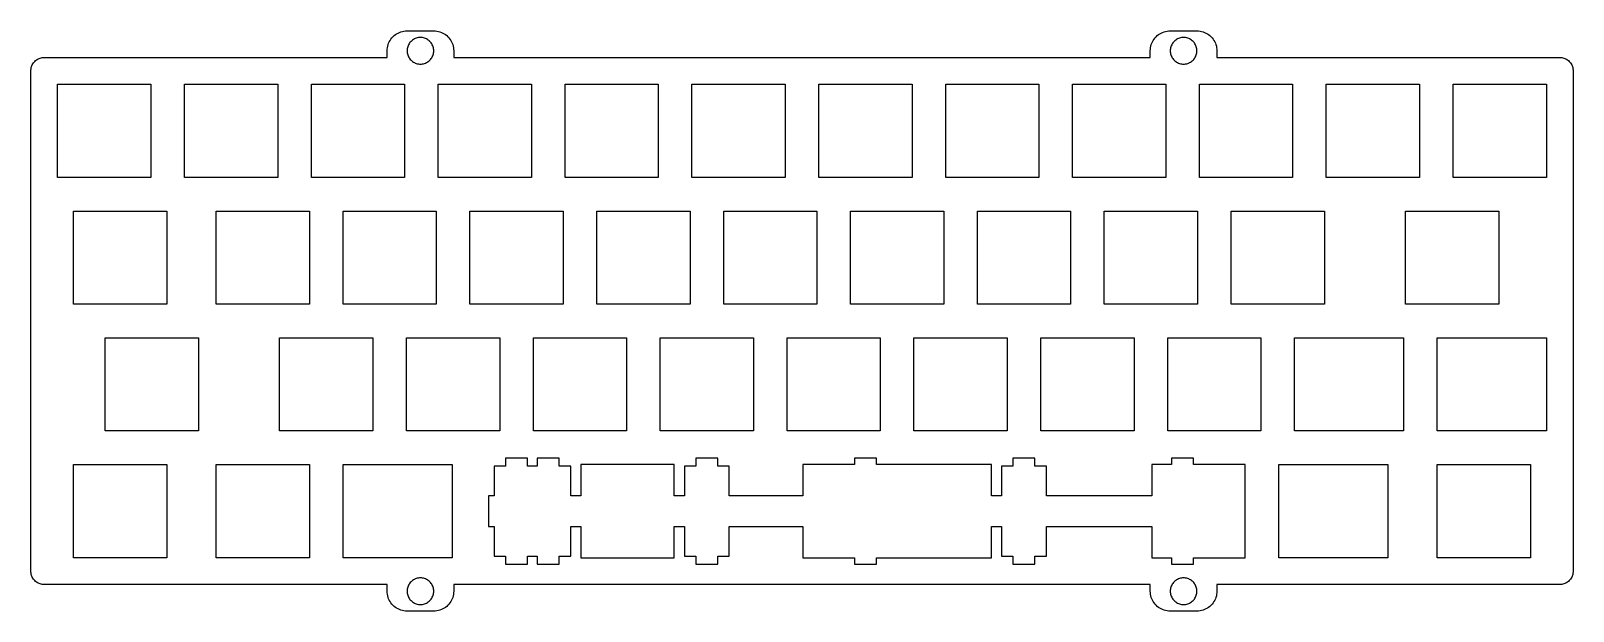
# Model space of a CAD drawing. Extents: x 0 to 232, y 0 to 87.
import ezdxf

# ---------------------------------------------------------------- set-up
doc = ezdxf.new("R2010")
doc.units = 0
doc.layers.get('0').update_dxf_attribs({"linetype": 'CONTINUOUS'})

msp = doc.modelspace()

# ---------------------------------------------------------------- linework, layer by layer
at = {"color": 0}
for p, q in [((53.9214, 85.6425), (54.0371, 85.8478)), ((54.0371, 85.8478), (54.1666, 86.0432)), ((54.1666, 86.0432), (54.3126, 86.2295)), ((54.3126, 86.2295), (54.4724, 86.4016)), ((54.4724, 86.4016), (54.646, 86.5614)), ((54.646, 86.5614), (54.8308, 86.7075)), ((54.8308, 86.7075), (55.0263, 86.837)), ((55.0263, 86.837), (55.233, 86.9541)), ((55.233, 86.9541), (55.4454, 87.0521)), ((55.4454, 87.0521), (55.6673, 87.1333)), ((55.6673, 87.1333), (55.8934, 87.1982)), ((55.8934, 87.1982), (56.1248, 87.2437)), ((56.1248, 87.2437), (56.3591, 87.2712)), ((56.3591, 87.2712), (56.5947, 87.2808)), ((56.5947, 87.2808), (60.5952, 87.2793)), ((57.1803, 85.6947), (57.0742, 85.5789)), ((57.2961, 85.8008), (57.1803, 85.6947)), ((57.4188, 85.8986), (57.2961, 85.8008)), ((57.5497, 85.9854), (57.4188, 85.8986)), ((57.6873, 86.0626), (57.5497, 85.9854)), ((57.8294, 86.1275), (57.6873, 86.0626)), ((57.9755, 86.1826), (57.8294, 86.1275)), ((58.1283, 86.2252), (57.9755, 86.1826)), ((58.2814, 86.2556), (58.1283, 86.2252)), ((58.4369, 86.275), (58.2814, 86.2556)), ((58.5943, 86.2803), (58.4369, 86.275)), ((58.7513, 86.275), (58.5943, 86.2803)), ((58.9068, 86.2556), (58.7513, 86.275)), ((59.0613, 86.2252), (58.9068, 86.2556)), ((59.2116, 86.1826), (59.0613, 86.2252)), ((59.3605, 86.1275), (59.2116, 86.1826)), ((59.5023, 86.0626), (59.3605, 86.1275)), ((59.6388, 85.9854), (59.5023, 86.0626)), ((59.7697, 85.8986), (59.6388, 85.9854)), ((59.8921, 85.8008), (59.7697, 85.8986)), ((60.0093, 85.6947), (59.8921, 85.8008)), ((60.114, 85.5789), (60.0093, 85.6947)), ((60.5952, 87.2793), (60.8295, 87.2712)), ((60.8295, 87.2712), (61.0637, 87.2437)), ((61.0637, 87.2437), (61.2951, 87.1982)), ((61.2951, 87.1982), (61.5213, 87.1333)), ((61.5213, 87.1333), (61.7432, 87.0521)), ((61.7432, 87.0521), (61.9552, 86.9541)), ((61.9552, 86.9541), (62.1619, 86.837)), ((62.1619, 86.837), (62.3577, 86.7075)), ((62.3577, 86.7075), (62.5422, 86.5614)), ((62.5422, 86.5614), (62.7158, 86.4016)), ((62.7158, 86.4016), (62.8756, 86.2295)), ((62.8756, 86.2295), (63.022, 86.0432)), ((63.022, 86.0432), (63.1515, 85.8478)), ((63.1515, 85.8478), (63.2672, 85.6425)), ((168.522, 85.6425), (168.637, 85.8478)), ((168.637, 85.8478), (168.768, 86.0432)), ((168.768, 86.0432), (168.915, 86.2295)), ((168.915, 86.2295), (169.074, 86.4016)), ((169.074, 86.4016), (169.247, 86.5614)), ((169.247, 86.5614), (169.431, 86.7075)), ((169.431, 86.7075), (169.628, 86.837)), ((169.628, 86.837), (169.834, 86.9541)), ((169.834, 86.9541), (170.047, 87.0521)), ((170.047, 87.0521), (170.267, 87.1333)), ((170.267, 87.1333), (170.495, 87.1982)), ((170.495, 87.1982), (170.725, 87.2437)), ((170.725, 87.2437), (170.959, 87.2712)), ((170.959, 87.2712), (171.195, 87.2808)), ((171.195, 87.2808), (175.195, 87.2793)), ((171.781, 85.6947), (171.675, 85.5789)), ((171.897, 85.8008), (171.781, 85.6947)), ((172.019, 85.8986), (171.897, 85.8008)), ((172.151, 85.9854), (172.019, 85.8986)), ((172.288, 86.0626), (172.151, 85.9854)), ((172.43, 86.1275), (172.288, 86.0626)), ((172.577, 86.1826), (172.43, 86.1275)), ((172.729, 86.2252), (172.577, 86.1826)), ((172.883, 86.2556), (172.729, 86.2252)), ((173.039, 86.275), (172.883, 86.2556)), ((173.196, 86.2803), (173.039, 86.275)), ((173.352, 86.275), (173.196, 86.2803)), ((173.507, 86.2556), (173.352, 86.275)), ((173.662, 86.2252), (173.507, 86.2556)), ((173.813, 86.1826), (173.662, 86.2252)), ((173.961, 86.1275), (173.813, 86.1826)), ((174.103, 86.0626), (173.961, 86.1275)), ((174.239, 85.9854), (174.103, 86.0626)), ((174.37, 85.8986), (174.239, 85.9854)), ((174.494, 85.8008), (174.37, 85.8986)), ((174.61, 85.6947), (174.494, 85.8008)), ((174.716, 85.5789), (174.61, 85.6947)), ((175.195, 87.2793), (175.431, 87.2712)), ((175.431, 87.2712), (175.665, 87.2437)), ((175.665, 87.2437), (175.896, 87.1982)), ((175.896, 87.1982), (176.123, 87.1333)), ((176.123, 87.1333), (176.343, 87.0521)), ((176.343, 87.0521), (176.557, 86.9541)), ((176.557, 86.9541), (176.762, 86.837)), ((176.762, 86.837), (176.959, 86.7075)), ((176.959, 86.7075), (177.144, 86.5614)), ((177.144, 86.5614), (177.316, 86.4016)), ((177.316, 86.4016), (177.476, 86.2295)), ((177.476, 86.2295), (177.622, 86.0432)), ((177.622, 86.0432), (177.753, 85.8478)), ((177.753, 85.8478), (177.869, 85.6425)), ((53.5947, 84.2793), (53.6042, 84.515)), ((53.5947, 83.2803), (53.5947, 84.2793)), ((53.6042, 84.515), (53.6303, 84.7492)), ((53.6303, 84.7492), (53.6773, 84.981)), ((53.6773, 84.981), (53.7408, 85.2082)), ((53.7408, 85.2082), (53.8233, 85.4287)), ((53.8233, 85.4287), (53.9214, 85.6425)), ((56.6, 84.4367), (56.5933, 84.2793)), ((56.5933, 84.2793), (56.6, 84.1237)), ((56.618, 84.5922), (56.6, 84.4367)), ((56.6, 84.1237), (56.618, 83.9682)), ((56.6498, 84.7467), (56.618, 84.5922)), ((56.618, 83.9682), (56.6498, 83.8137)), ((56.691, 84.8981), (56.6498, 84.7467)), ((56.6498, 83.8137), (56.691, 83.662)), ((56.7461, 85.0456), (56.691, 84.8981)), ((56.691, 83.662), (56.7461, 83.5145)), ((56.8124, 85.1877), (56.7461, 85.0456)), ((56.7461, 83.5145), (56.8124, 83.3727)), ((56.8882, 85.3253), (56.8124, 85.1877)), ((56.9764, 85.4562), (56.8882, 85.3253)), ((57.0742, 85.5789), (56.9764, 85.4562)), ((60.2121, 85.4562), (60.114, 85.5789)), ((60.3003, 85.3253), (60.2121, 85.4562)), ((60.3772, 85.1877), (60.3003, 85.3253)), ((60.4407, 85.0456), (60.3772, 85.1877)), ((60.3772, 83.3727), (60.4407, 83.5145)), ((60.4972, 84.8981), (60.4407, 85.0456)), ((60.4407, 83.5145), (60.4972, 83.662)), ((60.5384, 84.7467), (60.4972, 84.8981)), ((60.4972, 83.662), (60.5384, 83.8137)), ((60.5688, 84.5922), (60.5384, 84.7467)), ((60.5384, 83.8137), (60.5688, 83.9682)), ((60.5868, 84.4367), (60.5688, 84.5922)), ((60.5688, 83.9682), (60.5868, 84.1237)), ((60.5924, 84.2793), (60.5868, 84.4367)), ((60.5868, 84.1237), (60.5924, 84.2793)), ((63.2672, 85.6425), (63.3663, 85.4287)), ((63.3663, 85.4287), (63.4478, 85.2082)), ((63.4478, 85.2082), (63.5123, 84.981)), ((63.5123, 84.981), (63.5579, 84.7492)), ((63.5579, 84.7492), (63.584, 84.515)), ((63.584, 84.515), (63.5953, 84.2793)), ((63.5953, 84.2793), (63.5953, 83.2803)), ((168.195, 84.2793), (168.205, 84.515)), ((168.195, 83.2803), (168.195, 84.2793)), ((168.205, 84.515), (168.232, 84.7492)), ((168.232, 84.7492), (168.278, 84.981)), ((168.278, 84.981), (168.341, 85.2082)), ((168.341, 85.2082), (168.424, 85.4287)), ((168.424, 85.4287), (168.522, 85.6425)), ((171.202, 84.4367), (171.195, 84.2793)), ((171.195, 84.2793), (171.202, 84.1237)), ((171.22, 84.5922), (171.202, 84.4367)), ((171.202, 84.1237), (171.22, 83.9682)), ((171.25, 84.7467), (171.22, 84.5922)), ((171.22, 83.9682), (171.25, 83.8137)), ((171.293, 84.8981), (171.25, 84.7467)), ((171.25, 83.8137), (171.293, 83.662)), ((171.348, 85.0456), (171.293, 84.8981)), ((171.293, 83.662), (171.348, 83.5145)), ((171.413, 85.1877), (171.348, 85.0456)), ((171.348, 83.5145), (171.413, 83.3727)), ((171.49, 85.3253), (171.413, 85.1877)), ((171.577, 85.4562), (171.49, 85.3253)), ((171.675, 85.5789), (171.577, 85.4562)), ((174.814, 85.4562), (174.716, 85.5789)), ((174.901, 85.3253), (174.814, 85.4562)), ((174.978, 85.1877), (174.901, 85.3253)), ((175.043, 85.0456), (174.978, 85.1877)), ((174.978, 83.3727), (175.043, 83.5145)), ((175.098, 84.8981), (175.043, 85.0456)), ((175.043, 83.5145), (175.098, 83.662)), ((175.14, 84.7467), (175.098, 84.8981)), ((175.098, 83.662), (175.14, 83.8137)), ((175.171, 84.5922), (175.14, 84.7467)), ((175.14, 83.8137), (175.171, 83.9682)), ((175.189, 84.4367), (175.171, 84.5922)), ((175.171, 83.9682), (175.189, 84.1237)), ((175.195, 84.2793), (175.189, 84.4367)), ((175.189, 84.1237), (175.195, 84.2793)), ((177.869, 85.6425), (177.967, 85.4287)), ((177.967, 85.4287), (178.049, 85.2082)), ((178.049, 85.2082), (178.113, 84.981)), ((178.113, 84.981), (178.158, 84.7492)), ((178.158, 84.7492), (178.186, 84.515)), ((178.186, 84.515), (178.195, 84.2793)), ((178.195, 84.2793), (178.195, 83.2803)), ((0.093707, 6.07854), (0.095085, 81.2793)), ((0.095085, 81.2793), (0.100597, 81.4366)), ((0.100597, 81.4366), (0.118511, 81.5922)), ((0.118511, 81.5922), (0.150206, 81.7467)), ((0.150206, 81.7467), (0.191547, 81.8981)), ((0.191547, 81.8981), (0.246669, 82.0455)), ((0.246669, 82.0455), (0.311437, 82.1877)), ((0.311437, 82.1877), (0.388606, 82.3253)), ((0.388606, 82.3253), (0.475424, 82.4562)), ((0.475424, 82.4562), (0.573264, 82.5789)), ((0.573264, 82.5789), (0.679372, 82.6946)), ((0.679372, 82.6946), (0.795129, 82.8008)), ((0.795129, 82.8008), (0.919152, 82.8985)), ((0.919152, 82.8985), (1.05006, 82.9853)), ((1.05006, 82.9853), (1.18649, 83.0626)), ((1.18649, 83.0626), (1.32843, 83.1275)), ((1.32843, 83.1275), (1.47588, 83.1825)), ((1.47588, 83.1825), (1.62746, 83.2252)), ((1.62746, 83.2252), (1.7818, 83.2556)), ((1.7818, 83.2556), (1.93752, 83.2735)), ((1.93752, 83.2735), (2.09462, 83.2803)), ((2.09462, 83.2803), (53.5947, 83.2803)), ((56.8124, 83.3727), (56.8882, 83.2362)), ((56.8882, 83.2362), (56.9764, 83.1053)), ((56.9764, 83.1053), (57.0742, 82.9815)), ((57.0742, 82.9815), (57.1803, 82.8657)), ((57.1803, 82.8657), (57.2961, 82.7595)), ((57.2961, 82.7595), (57.4188, 82.6615)), ((57.4188, 82.6615), (57.5497, 82.5747)), ((57.5497, 82.5747), (57.6873, 82.4978)), ((57.6873, 82.4978), (57.8294, 82.4329)), ((57.8294, 82.4329), (57.9755, 82.3778)), ((57.9755, 82.3778), (58.1283, 82.3366)), ((58.1283, 82.3366), (58.2814, 82.3048)), ((58.2814, 82.3048), (58.4369, 82.2868)), ((58.4369, 82.2868), (58.5943, 82.2798)), ((58.5943, 82.2798), (58.7513, 82.2868)), ((58.7513, 82.2868), (58.9068, 82.3048)), ((58.9068, 82.3048), (59.0613, 82.3366)), ((59.0613, 82.3366), (59.2116, 82.3778)), ((59.2116, 82.3778), (59.3605, 82.4329)), ((59.3605, 82.4329), (59.5023, 82.4978)), ((59.5023, 82.4978), (59.6388, 82.5747)), ((59.6388, 82.5747), (59.7697, 82.6615)), ((59.7697, 82.6615), (59.8921, 82.7595)), ((59.8921, 82.7595), (60.0093, 82.8657)), ((60.0093, 82.8657), (60.114, 82.9815)), ((60.114, 82.9815), (60.2121, 83.1053)), ((60.2121, 83.1053), (60.3003, 83.2362)), ((60.3003, 83.2362), (60.3772, 83.3727)), ((63.5953, 83.2803), (168.195, 83.2803)), ((171.413, 83.3727), (171.49, 83.2362)), ((171.49, 83.2362), (171.577, 83.1053)), ((171.577, 83.1053), (171.675, 82.9815)), ((171.675, 82.9815), (171.781, 82.8657)), ((171.781, 82.8657), (171.897, 82.7595)), ((171.897, 82.7595), (172.019, 82.6615)), ((172.019, 82.6615), (172.151, 82.5747)), ((172.151, 82.5747), (172.288, 82.4978)), ((172.288, 82.4978), (172.43, 82.4329)), ((172.43, 82.4329), (172.577, 82.3778)), ((172.577, 82.3778), (172.729, 82.3366)), ((172.729, 82.3366), (172.883, 82.3048)), ((172.883, 82.3048), (173.039, 82.2868)), ((173.039, 82.2868), (173.196, 82.2798)), ((173.196, 82.2798), (173.352, 82.2868)), ((173.352, 82.2868), (173.507, 82.3048)), ((173.507, 82.3048), (173.662, 82.3366)), ((173.662, 82.3366), (173.813, 82.3778)), ((173.813, 82.3778), (173.961, 82.4329)), ((173.961, 82.4329), (174.103, 82.4978)), ((174.103, 82.4978), (174.239, 82.5747)), ((174.239, 82.5747), (174.37, 82.6615)), ((174.37, 82.6615), (174.494, 82.7595)), ((174.494, 82.7595), (174.61, 82.8657)), ((174.61, 82.8657), (174.716, 82.9815)), ((174.716, 82.9815), (174.814, 83.1053)), ((174.814, 83.1053), (174.901, 83.2362)), ((174.901, 83.2362), (174.978, 83.3727)), ((178.195, 83.2803), (229.695, 83.2803)), ((229.695, 83.2803), (229.851, 83.2735)), ((229.851, 83.2735), (230.008, 83.2556)), ((230.008, 83.2556), (230.161, 83.2252)), ((230.161, 83.2252), (230.314, 83.1825)), ((230.314, 83.1825), (230.46, 83.1275)), ((230.46, 83.1275), (230.602, 83.0626)), ((230.602, 83.0626), (230.74, 82.9853)), ((230.74, 82.9853), (230.871, 82.8985)), ((230.871, 82.8985), (230.994, 82.8008)), ((230.994, 82.8008), (231.109, 82.6946)), ((231.109, 82.6946), (231.215, 82.5789)), ((231.215, 82.5789), (231.313, 82.4562)), ((231.313, 82.4562), (231.4, 82.3253)), ((231.4, 82.3253), (231.477, 82.1877)), ((231.477, 82.1877), (231.542, 82.0455)), ((231.542, 82.0455), (231.597, 81.8981)), ((231.597, 81.8981), (231.64, 81.7467)), ((231.64, 81.7467), (231.67, 81.5922)), ((231.67, 81.5922), (231.688, 81.4366)), ((231.688, 81.4366), (231.695, 81.2793)), ((231.695, 81.2793), (231.695, 6.07854)), ((4.11896, 79.2551), (18.1198, 79.2551)), ((4.11896, 65.2544), (4.11896, 79.2551)), ((18.1198, 79.2551), (18.1198, 65.2544)), ((23.1703, 79.2551), (37.1697, 79.2551)), ((23.1703, 65.2544), (23.1703, 79.2551)), ((37.1697, 79.2551), (37.1697, 65.2544)), ((42.2204, 79.2551), (56.2197, 79.2551)), ((42.2204, 65.2544), (42.2204, 79.2551)), ((56.2197, 79.2551), (56.2197, 65.2544)), ((61.2704, 79.2551), (75.2697, 79.2551)), ((61.2704, 65.2544), (61.2704, 79.2551)), ((75.2697, 79.2551), (75.2697, 65.2544)), ((80.3204, 79.2551), (94.3197, 79.2551)), ((80.3204, 65.2544), (80.3204, 79.2551)), ((94.3197, 79.2551), (94.3197, 65.2544)), ((99.369, 79.2551), (113.368, 79.2551)), ((99.369, 65.2544), (99.369, 79.2551)), ((113.368, 79.2551), (113.368, 65.2544)), ((118.419, 79.2551), (132.42, 79.2551)), ((118.419, 65.2544), (118.419, 79.2551)), ((132.42, 79.2551), (132.42, 65.2544)), ((137.47, 79.2551), (151.47, 79.2551)), ((137.47, 65.2544), (137.47, 79.2551)), ((151.47, 79.2551), (151.47, 65.2544)), ((156.52, 79.2551), (170.52, 79.2551)), ((156.52, 65.2544), (156.52, 79.2551)), ((170.52, 79.2551), (170.52, 65.2544)), ((175.57, 79.2551), (189.57, 79.2551)), ((175.57, 65.2544), (175.57, 79.2551)), ((189.57, 79.2551), (189.57, 65.2544)), ((194.62, 79.2551), (208.62, 79.2551)), ((194.62, 65.2544), (194.62, 79.2551)), ((208.62, 79.2551), (208.62, 65.2544)), ((213.67, 79.2551), (227.67, 79.2551)), ((213.67, 65.2544), (213.67, 79.2551)), ((227.67, 79.2551), (227.67, 65.2544)), ((18.1198, 65.2544), (4.11896, 65.2544)), ((37.1697, 65.2544), (23.1703, 65.2544)), ((56.2197, 65.2544), (42.2204, 65.2544)), ((75.2697, 65.2544), (61.2704, 65.2544)), ((94.3197, 65.2544), (80.3204, 65.2544)), ((113.368, 65.2544), (99.369, 65.2544)), ((132.42, 65.2544), (118.419, 65.2544)), ((151.47, 65.2544), (137.47, 65.2544)), ((170.52, 65.2544), (156.52, 65.2544)), ((189.57, 65.2544), (175.57, 65.2544)), ((208.62, 65.2544), (194.62, 65.2544)), ((227.67, 65.2544), (213.67, 65.2544)), ((6.50021, 60.2051), (20.5011, 60.2051)), ((6.50021, 46.2044), (6.50021, 60.2051)), ((20.5011, 60.2051), (20.5011, 46.2044)), ((27.9315, 60.2051), (41.9322, 60.2051)), ((27.9315, 46.2044), (27.9315, 60.2051)), ((41.9322, 60.2051), (41.9322, 46.2044)), ((46.9815, 60.2051), (60.9822, 60.2051)), ((46.9815, 46.2044), (46.9815, 60.2051)), ((60.9822, 60.2051), (60.9822, 46.2044)), ((66.0315, 60.2051), (80.0322, 60.2051)), ((66.0315, 46.2044), (66.0315, 60.2051)), ((80.0322, 60.2051), (80.0322, 46.2044)), ((85.0815, 60.2051), (99.0822, 60.2051)), ((85.0815, 46.2044), (85.0815, 60.2051)), ((99.0822, 60.2051), (99.0822, 46.2044)), ((104.132, 60.2051), (118.132, 60.2051)), ((104.132, 46.2044), (104.132, 60.2051)), ((118.132, 60.2051), (118.132, 46.2044)), ((123.18, 60.2051), (137.182, 60.2051)), ((123.18, 46.2044), (123.18, 60.2051)), ((137.182, 60.2051), (137.182, 46.2044)), ((142.232, 60.2051), (156.232, 60.2051)), ((142.232, 46.2044), (142.232, 60.2051)), ((156.232, 60.2051), (156.232, 46.2044)), ((161.282, 60.2051), (175.282, 60.2051)), ((161.282, 46.2044), (161.282, 60.2051)), ((175.282, 60.2051), (175.282, 46.2044)), ((180.332, 60.2051), (194.332, 60.2051)), ((180.332, 46.2044), (180.332, 60.2051)), ((194.332, 60.2051), (194.332, 46.2044)), ((206.525, 60.2051), (220.526, 60.2051)), ((206.525, 46.2044), (206.525, 60.2051)), ((220.526, 60.2051), (220.526, 46.2044)), ((20.5011, 46.2044), (6.50021, 46.2044)), ((41.9322, 46.2044), (27.9315, 46.2044)), ((60.9822, 46.2044), (46.9815, 46.2044)), ((80.0322, 46.2044), (66.0315, 46.2044)), ((99.0822, 46.2044), (85.0815, 46.2044)), ((118.132, 46.2044), (104.132, 46.2044)), ((137.182, 46.2044), (123.18, 46.2044)), ((156.232, 46.2044), (142.232, 46.2044)), ((175.282, 46.2044), (161.282, 46.2044)), ((194.332, 46.2044), (180.332, 46.2044)), ((220.526, 46.2044), (206.525, 46.2044)), ((11.2627, 41.1551), (25.2622, 41.1551)), ((11.2627, 27.1543), (11.2627, 41.1551)), ((25.2622, 41.1551), (25.2622, 27.1543)), ((37.4565, 41.1551), (51.4572, 41.1551)), ((37.4565, 27.1543), (37.4565, 41.1551)), ((51.4572, 41.1551), (51.4572, 27.1543)), ((56.5065, 41.1551), (70.5072, 41.1551)), ((56.5065, 27.1543), (56.5065, 41.1551)), ((70.5072, 41.1551), (70.5072, 27.1543)), ((75.5565, 41.1551), (89.5572, 41.1551)), ((75.5565, 27.1543), (75.5565, 41.1551)), ((89.5572, 41.1551), (89.5572, 27.1543)), ((94.6065, 41.1551), (108.607, 41.1551)), ((94.6065, 27.1543), (94.6065, 41.1551)), ((108.607, 41.1551), (108.607, 27.1543)), ((113.657, 41.1551), (127.657, 41.1551)), ((113.657, 27.1543), (113.657, 41.1551)), ((127.657, 41.1551), (127.657, 27.1543)), ((132.707, 41.1551), (146.707, 41.1551)), ((132.707, 27.1543), (132.707, 41.1551)), ((146.707, 41.1551), (146.707, 27.1543)), ((151.757, 41.1551), (165.757, 41.1551)), ((151.757, 27.1543), (151.757, 41.1551)), ((165.757, 41.1551), (165.757, 27.1543)), ((170.807, 41.1551), (184.807, 41.1551)), ((170.807, 27.1543), (170.807, 41.1551)), ((184.807, 41.1551), (184.807, 27.1543)), ((189.857, 41.1551), (206.237, 41.1551)), ((189.857, 27.1543), (189.857, 41.1551)), ((206.237, 41.1551), (206.237, 27.1543)), ((211.288, 41.1551), (227.67, 41.1551)), ((211.288, 27.1543), (211.288, 41.1551)), ((227.67, 41.1551), (227.67, 27.1543)), ((25.2622, 27.1543), (11.2627, 27.1543)), ((51.4572, 27.1543), (37.4565, 27.1543)), ((70.5072, 27.1543), (56.5065, 27.1543)), ((89.5572, 27.1543), (75.5565, 27.1543)), ((108.607, 27.1543), (94.6065, 27.1543)), ((127.657, 27.1543), (113.657, 27.1543)), ((146.707, 27.1543), (132.707, 27.1543)), ((165.757, 27.1543), (151.757, 27.1543)), ((184.807, 27.1543), (170.807, 27.1543)), ((206.237, 27.1543), (189.857, 27.1543)), ((227.67, 27.1543), (211.288, 27.1543)), ((6.50021, 22.1051), (20.5011, 22.1051)), ((6.50021, 8.10426), (6.50021, 22.1051)), ((20.5011, 22.1051), (20.5011, 8.10426)), ((27.9315, 22.1051), (41.9322, 22.1051)), ((27.9315, 8.10426), (27.9315, 22.1051)), ((41.9322, 22.1051), (41.9322, 8.10426)), ((46.9815, 22.1051), (63.3621, 22.1051)), ((46.9815, 8.10426), (46.9815, 22.1051)), ((63.3621, 22.1051), (63.3621, 8.10426)), ((71.3878, 21.875), (69.6627, 21.875)), ((69.6627, 21.875), (69.6627, 17.4046)), ((74.6883, 23.0753), (71.3878, 23.0753)), ((71.3878, 23.0753), (71.3878, 21.875)), ((74.6883, 21.875), (74.6883, 23.0753)), ((76.1503, 21.875), (74.6883, 21.875)), ((79.4508, 23.0753), (76.1503, 23.0753)), ((76.1503, 23.0753), (76.1503, 21.875)), ((79.4508, 21.875), (79.4508, 23.0753)), ((81.1759, 21.875), (79.4508, 21.875)), ((81.1759, 17.4046), (81.1759, 21.875)), ((96.701, 22.1051), (82.7003, 22.1051)), ((82.7003, 22.1051), (82.7003, 17.4046)), ((96.701, 17.4046), (96.701, 22.1051)), ((99.9504, 21.875), (98.2253, 21.875)), ((98.2253, 21.875), (98.2253, 17.4046)), ((103.251, 23.0753), (99.9504, 23.0753)), ((99.9504, 23.0753), (99.9504, 21.875)), ((103.251, 21.875), (103.251, 23.0753)), ((104.976, 21.875), (103.251, 21.875)), ((104.976, 17.4046), (104.976, 21.875)), ((123.775, 22.1051), (116.038, 22.1051)), ((116.038, 22.1051), (116.038, 17.4046)), ((127.076, 23.0753), (123.775, 23.0753)), ((123.775, 23.0753), (123.775, 22.1051)), ((127.076, 22.1051), (127.076, 23.0753)), ((144.326, 22.1051), (127.076, 22.1051)), ((144.326, 17.406), (144.326, 22.1051)), ((147.575, 21.875), (145.85, 21.875)), ((145.85, 21.875), (145.85, 17.406)), ((150.876, 23.0753), (147.575, 23.0753)), ((147.575, 23.0753), (147.575, 21.875)), ((150.876, 21.875), (150.876, 23.0753)), ((152.601, 21.875), (150.876, 21.875)), ((152.601, 17.406), (152.601, 21.875)), ((171.388, 22.1051), (168.425, 22.1051)), ((168.425, 22.1051), (168.425, 17.406)), ((171.388, 23.0766), (171.388, 22.1051)), ((174.688, 23.0766), (171.388, 23.0766)), ((174.688, 22.1051), (174.688, 23.0766)), ((182.426, 22.1051), (174.688, 22.1051)), ((182.426, 8.10426), (182.426, 22.1051)), ((187.475, 22.1051), (203.857, 22.1051)), ((187.475, 8.10426), (187.475, 22.1051)), ((203.857, 22.1051), (203.857, 8.10426)), ((211.288, 22.1051), (225.287, 22.1051)), ((211.288, 8.10426), (211.288, 22.1051)), ((225.287, 22.1051), (225.287, 8.10426)), ((69.6627, 17.4046), (68.8372, 17.4046)), ((68.8372, 17.4046), (68.8372, 12.8047)), ((82.7003, 17.4046), (81.1759, 17.4046)), ((98.2253, 17.4046), (96.701, 17.4046)), ((116.038, 17.4046), (104.976, 17.4046)), ((145.85, 17.406), (144.326, 17.406)), ((168.425, 17.406), (152.601, 17.406)), ((68.8372, 12.8047), (69.6627, 12.8047)), ((69.6627, 12.8047), (69.6627, 8.33438)), ((81.1759, 8.33438), (81.1759, 12.8047)), ((81.1759, 12.8047), (82.7003, 12.8047)), ((82.7003, 12.8047), (82.7003, 8.10426)), ((96.701, 8.10426), (96.701, 12.8047)), ((96.701, 12.8047), (98.2253, 12.8047)), ((98.2253, 12.8047), (98.2253, 8.33438)), ((104.976, 8.33438), (104.976, 12.8047)), ((104.976, 12.8047), (116.038, 12.8047)), ((116.038, 12.8047), (116.038, 8.10426)), ((144.326, 8.10426), (144.326, 12.8047)), ((144.326, 12.8047), (145.85, 12.8047)), ((145.85, 12.8047), (145.85, 8.33438)), ((152.601, 8.33438), (152.601, 12.8047)), ((152.601, 12.8047), (168.425, 12.8047)), ((168.425, 12.8047), (168.425, 8.10426)), ((20.5011, 8.10426), (6.50021, 8.10426)), ((41.9322, 8.10426), (27.9315, 8.10426)), ((63.3621, 8.10426), (46.9815, 8.10426)), ((69.6627, 8.33438), (71.3878, 8.33438)), ((71.3878, 8.33438), (71.3878, 7.13412)), ((71.3878, 7.13412), (74.6883, 7.13412)), ((74.6883, 7.13412), (74.6883, 8.33438)), ((74.6883, 8.33438), (76.1503, 8.33438)), ((76.1503, 8.33438), (76.1503, 7.13412)), ((76.1503, 7.13412), (79.4508, 7.13412)), ((79.4508, 7.13412), (79.4508, 8.33438)), ((79.4508, 8.33438), (81.1759, 8.33438)), ((82.7003, 8.10426), (96.701, 8.10426)), ((98.2253, 8.33438), (99.9504, 8.33438)), ((99.9504, 8.33438), (99.9504, 7.13412)), ((99.9504, 7.13412), (103.251, 7.13412)), ((103.251, 7.13412), (103.251, 8.33438)), ((103.251, 8.33438), (104.976, 8.33438)), ((116.038, 8.10426), (123.775, 8.10426)), ((123.775, 8.10426), (123.775, 7.13412)), ((123.775, 7.13412), (127.076, 7.13412)), ((127.076, 7.13412), (127.076, 8.10426)), ((127.076, 8.10426), (144.326, 8.10426)), ((145.85, 8.33438), (147.575, 8.33438)), ((147.575, 8.33438), (147.575, 7.13412)), ((147.575, 7.13412), (150.876, 7.13412)), ((150.876, 7.13412), (150.876, 8.33438)), ((150.876, 8.33438), (152.601, 8.33438)), ((168.425, 8.10426), (171.388, 8.10426)), ((171.388, 8.10426), (171.388, 7.13412)), ((171.388, 7.13412), (174.688, 7.13412)), ((174.688, 7.13412), (174.688, 8.10426)), ((174.688, 8.10426), (182.426, 8.10426)), ((203.857, 8.10426), (187.475, 8.10426)), ((225.287, 8.10426), (211.288, 8.10426)), ((0.100597, 5.92282), (0.093707, 6.07854)), ((0.118511, 5.76711), (0.100597, 5.92282)), ((0.150206, 5.61277), (0.118511, 5.76711)), ((0.191547, 5.46118), (0.150206, 5.61277)), ((0.246669, 5.31372), (0.191547, 5.46118)), ((0.311437, 5.17179), (0.246669, 5.31372)), ((0.388606, 5.03534), (0.311437, 5.17179)), ((0.475424, 4.90442), (0.388606, 5.03534)), ((0.573264, 4.78042), (0.475424, 4.90442)), ((0.679372, 4.66467), (0.573264, 4.78042)), ((0.795129, 4.55856), (0.679372, 4.66467)), ((57.4188, 4.69773), (57.2961, 4.5999)), ((57.5497, 4.78455), (57.4188, 4.69773)), ((57.6873, 4.86174), (57.5497, 4.78455)), ((57.8294, 4.92647), (57.6873, 4.86174)), ((57.9755, 4.98161), (57.8294, 4.92647)), ((58.1283, 5.02433), (57.9755, 4.98161)), ((58.2814, 5.05464), (58.1283, 5.02433)), ((58.4369, 5.07256), (58.2814, 5.05464)), ((58.5943, 5.07944), (58.4369, 5.07256)), ((58.7513, 5.07256), (58.5943, 5.07944)), ((58.9068, 5.05464), (58.7513, 5.07256)), ((59.0613, 5.02433), (58.9068, 5.05464)), ((59.2116, 4.98161), (59.0613, 5.02433)), ((59.3605, 4.92647), (59.2116, 4.98161)), ((59.5023, 4.86174), (59.3605, 4.92647)), ((59.6388, 4.78455), (59.5023, 4.86174)), ((59.7697, 4.69773), (59.6388, 4.78455)), ((59.8921, 4.5999), (59.7697, 4.69773)), ((172.019, 4.69773), (171.897, 4.5999)), ((172.151, 4.78455), (172.019, 4.69773)), ((172.288, 4.86174), (172.151, 4.78455)), ((172.43, 4.92647), (172.288, 4.86174)), ((172.577, 4.98161), (172.43, 4.92647)), ((172.729, 5.02433), (172.577, 4.98161)), ((172.883, 5.05464), (172.729, 5.02433)), ((173.039, 5.07256), (172.883, 5.05464)), ((173.196, 5.07944), (173.039, 5.07256)), ((173.352, 5.07256), (173.196, 5.07944)), ((173.507, 5.05464), (173.352, 5.07256)), ((173.662, 5.02433), (173.507, 5.05464)), ((173.813, 4.98161), (173.662, 5.02433)), ((173.961, 4.92647), (173.813, 4.98161)), ((174.103, 4.86174), (173.961, 4.92647)), ((174.239, 4.78455), (174.103, 4.86174)), ((174.37, 4.69773), (174.239, 4.78455)), ((174.494, 4.5999), (174.37, 4.69773)), ((231.109, 4.66467), (230.994, 4.55856)), ((231.215, 4.78042), (231.109, 4.66467)), ((231.313, 4.90442), (231.215, 4.78042)), ((231.4, 5.03534), (231.313, 4.90442)), ((231.477, 5.17179), (231.4, 5.03534)), ((231.542, 5.31372), (231.477, 5.17179)), ((231.597, 5.46118), (231.542, 5.31372)), ((231.64, 5.61277), (231.597, 5.46118)), ((231.67, 5.76711), (231.64, 5.61277)), ((231.688, 5.92282), (231.67, 5.76711)), ((231.695, 6.07854), (231.688, 5.92282)), ((0.919152, 4.4607), (0.795129, 4.55856)), ((1.05006, 4.37388), (0.919152, 4.4607)), ((1.18649, 4.29673), (1.05006, 4.37388)), ((1.32843, 4.23196), (1.18649, 4.29673)), ((1.47588, 4.17682), (1.32843, 4.23196)), ((1.62746, 4.13413), (1.47588, 4.17682)), ((1.7818, 4.10379), (1.62746, 4.13413)), ((1.93752, 4.08587), (1.7818, 4.10379)), ((2.09462, 4.07899), (1.93752, 4.08587)), ((53.5947, 4.07899), (2.09462, 4.07899)), ((53.5947, 3.07992), (53.5947, 4.07899)), ((53.6042, 2.84427), (53.5947, 3.07992)), ((53.6303, 2.61001), (53.6042, 2.84427)), ((53.6773, 2.37849), (53.6303, 2.61001)), ((53.7408, 2.15112), (53.6773, 2.37849)), ((56.6, 3.23564), (56.5933, 3.07992)), ((56.5933, 3.07992), (56.6, 2.92282)), ((56.618, 3.39135), (56.6, 3.23564)), ((56.6, 2.92282), (56.618, 2.7671)), ((56.6498, 3.5457), (56.618, 3.39135)), ((56.618, 2.7671), (56.6498, 2.61276)), ((56.691, 3.69729), (56.6498, 3.5457)), ((56.6498, 2.61276), (56.691, 2.46118)), ((56.7461, 3.84471), (56.691, 3.69729)), ((56.691, 2.46118), (56.7461, 2.31372)), ((56.8124, 3.98667), (56.7461, 3.84471)), ((56.8882, 4.12309), (56.8124, 3.98667)), ((56.9764, 4.25538), (56.8882, 4.12309)), ((57.0742, 4.37804), (56.9764, 4.25538)), ((57.1803, 4.49379), (57.0742, 4.37804)), ((57.2961, 4.5999), (57.1803, 4.49379)), ((60.0093, 4.49379), (59.8921, 4.5999)), ((60.114, 4.37804), (60.0093, 4.49379)), ((60.2121, 4.25538), (60.114, 4.37804)), ((60.3003, 4.12309), (60.2121, 4.25538)), ((60.3772, 3.98667), (60.3003, 4.12309)), ((60.4407, 3.84471), (60.3772, 3.98667)), ((60.4972, 3.69729), (60.4407, 3.84471)), ((60.4407, 2.31372), (60.4972, 2.46118)), ((60.5384, 3.5457), (60.4972, 3.69729)), ((60.4972, 2.46118), (60.5384, 2.61276)), ((60.5688, 3.39135), (60.5384, 3.5457)), ((60.5384, 2.61276), (60.5688, 2.7671)), ((60.5868, 3.23564), (60.5688, 3.39135)), ((60.5688, 2.7671), (60.5868, 2.92282)), ((60.5924, 3.07992), (60.5868, 3.23564)), ((60.5868, 2.92282), (60.5924, 3.07992)), ((63.5123, 2.37849), (63.4478, 2.15112)), ((63.5579, 2.61001), (63.5123, 2.37849)), ((63.584, 2.84427), (63.5579, 2.61001)), ((63.5953, 3.07854), (63.584, 2.84427)), ((168.195, 4.08037), (63.5953, 4.07899)), ((63.5953, 4.07899), (63.5953, 3.07854)), ((168.195, 3.07992), (168.195, 4.08037)), ((168.205, 2.84427), (168.195, 3.07992)), ((168.232, 2.61001), (168.205, 2.84427)), ((168.278, 2.37849), (168.232, 2.61001)), ((168.341, 2.15112), (168.278, 2.37849)), ((171.202, 3.23564), (171.195, 3.07992)), ((171.195, 3.07992), (171.202, 2.92282)), ((171.22, 3.39135), (171.202, 3.23564)), ((171.202, 2.92282), (171.22, 2.7671)), ((171.25, 3.5457), (171.22, 3.39135)), ((171.22, 2.7671), (171.25, 2.61276)), ((171.293, 3.69729), (171.25, 3.5457)), ((171.25, 2.61276), (171.293, 2.46118)), ((171.348, 3.84471), (171.293, 3.69729)), ((171.293, 2.46118), (171.348, 2.31372)), ((171.413, 3.98667), (171.348, 3.84471)), ((171.49, 4.12309), (171.413, 3.98667)), ((171.577, 4.25538), (171.49, 4.12309)), ((171.675, 4.37804), (171.577, 4.25538)), ((171.781, 4.49379), (171.675, 4.37804)), ((171.897, 4.5999), (171.781, 4.49379)), ((174.61, 4.49379), (174.494, 4.5999)), ((174.716, 4.37804), (174.61, 4.49379)), ((174.814, 4.25538), (174.716, 4.37804)), ((174.901, 4.12309), (174.814, 4.25538)), ((174.978, 3.98667), (174.901, 4.12309)), ((175.043, 3.84471), (174.978, 3.98667)), ((175.098, 3.69729), (175.043, 3.84471)), ((175.043, 2.31372), (175.098, 2.46118)), ((175.14, 3.5457), (175.098, 3.69729)), ((175.098, 2.46118), (175.14, 2.61276)), ((175.171, 3.39135), (175.14, 3.5457)), ((175.14, 2.61276), (175.171, 2.7671)), ((175.189, 3.23564), (175.171, 3.39135)), ((175.171, 2.7671), (175.189, 2.92282)), ((175.195, 3.07992), (175.189, 3.23564)), ((175.189, 2.92282), (175.195, 3.07992)), ((178.113, 2.37849), (178.049, 2.15112)), ((178.158, 2.61001), (178.113, 2.37849)), ((178.186, 2.84427), (178.158, 2.61001)), ((178.195, 3.07854), (178.186, 2.84427)), ((229.695, 4.08037), (178.195, 4.08037)), ((178.195, 4.08037), (178.195, 3.07854)), ((229.851, 4.08587), (229.695, 4.08037)), ((230.008, 4.10379), (229.851, 4.08587)), ((230.161, 4.13413), (230.008, 4.10379)), ((230.314, 4.17682), (230.161, 4.13413)), ((230.46, 4.23196), (230.314, 4.17682)), ((230.602, 4.29673), (230.46, 4.23196)), ((230.74, 4.37388), (230.602, 4.29673)), ((230.871, 4.4607), (230.74, 4.37388)), ((230.994, 4.55856), (230.871, 4.4607)), ((53.8233, 1.93063), (53.7408, 2.15112)), ((53.9214, 1.71841), (53.8233, 1.93063)), ((54.0371, 1.51171), (53.9214, 1.71841)), ((54.1666, 1.31603), (54.0371, 1.51171)), ((54.3126, 1.13137), (54.1666, 1.31603)), ((54.4724, 0.957735), (54.3126, 1.13137)), ((54.646, 0.797885), (54.4724, 0.957735)), ((54.8308, 0.651813), (54.646, 0.797885)), ((55.0263, 0.522277), (54.8308, 0.651813)), ((55.233, 0.405144), (55.0263, 0.522277)), ((55.4454, 0.307303), (55.233, 0.405144)), ((55.6673, 0.225998), (55.4454, 0.307303)), ((55.8934, 0.16123), (55.6673, 0.225998)), ((56.1248, 0.115755), (55.8934, 0.16123)), ((56.3591, 0.088194), (56.1248, 0.115755)), ((56.5947, 0.078548), (56.3591, 0.088194)), ((60.5924, 0.078548), (56.5947, 0.078548)), ((56.7461, 2.31372), (56.8124, 2.17179)), ((56.8124, 2.17179), (56.8882, 2.03536)), ((56.8882, 2.03536), (56.9764, 1.90445)), ((56.9764, 1.90445), (57.0742, 1.78043)), ((57.0742, 1.78043), (57.1803, 1.66467)), ((57.1803, 1.66467), (57.2961, 1.55856)), ((57.2961, 1.55856), (57.4188, 1.46072)), ((57.4188, 1.46072), (57.5497, 1.3739)), ((57.5497, 1.3739), (57.6873, 1.29673)), ((57.6873, 1.29673), (57.8294, 1.23197)), ((57.8294, 1.23197), (57.9755, 1.17685)), ((57.9755, 1.17685), (58.1283, 1.13412)), ((58.1283, 1.13412), (58.2814, 1.10381)), ((58.2814, 1.10381), (58.4369, 1.0859)), ((58.4369, 1.0859), (58.5943, 1.08038)), ((58.5943, 1.08038), (58.7513, 1.0859)), ((58.7513, 1.0859), (58.9068, 1.10381)), ((58.9068, 1.10381), (59.0613, 1.13412)), ((59.0613, 1.13412), (59.2116, 1.17685)), ((59.2116, 1.17685), (59.3605, 1.23197)), ((59.3605, 1.23197), (59.5023, 1.29673)), ((59.5023, 1.29673), (59.6388, 1.3739)), ((59.6388, 1.3739), (59.7697, 1.46072)), ((59.7697, 1.46072), (59.8921, 1.55856)), ((59.8921, 1.55856), (60.0093, 1.66467)), ((60.0093, 1.66467), (60.114, 1.78043)), ((60.114, 1.78043), (60.2121, 1.90445)), ((60.2121, 1.90445), (60.3003, 2.03536)), ((60.3003, 2.03536), (60.3772, 2.17179)), ((60.3772, 2.17179), (60.4407, 2.31372)), ((60.8295, 0.088194), (60.5924, 0.078548)), ((61.0637, 0.115755), (60.8295, 0.088194)), ((61.2951, 0.16123), (61.0637, 0.115755)), ((61.5213, 0.225998), (61.2951, 0.16123)), ((61.7432, 0.307303), (61.5213, 0.225998)), ((61.9552, 0.405144), (61.7432, 0.307303)), ((62.1619, 0.522277), (61.9552, 0.405144)), ((62.3577, 0.651813), (62.1619, 0.522277)), ((62.5422, 0.797885), (62.3577, 0.651813)), ((62.7158, 0.957735), (62.5422, 0.797885)), ((62.8756, 1.13137), (62.7158, 0.957735)), ((63.022, 1.31603), (62.8756, 1.13137)), ((63.1515, 1.51171), (63.022, 1.31603)), ((63.2672, 1.71841), (63.1515, 1.51171)), ((63.3663, 1.93063), (63.2672, 1.71841)), ((63.4478, 2.15112), (63.3663, 1.93063)), ((168.424, 1.93063), (168.341, 2.15112)), ((168.522, 1.71841), (168.424, 1.93063)), ((168.637, 1.51171), (168.522, 1.71841)), ((168.768, 1.31603), (168.637, 1.51171)), ((168.915, 1.13137), (168.768, 1.31603)), ((169.074, 0.957735), (168.915, 1.13137)), ((169.247, 0.797885), (169.074, 0.957735)), ((169.431, 0.651813), (169.247, 0.797885)), ((169.628, 0.522277), (169.431, 0.651813)), ((169.834, 0.405144), (169.628, 0.522277)), ((170.047, 0.307303), (169.834, 0.405144)), ((170.267, 0.225998), (170.047, 0.307303)), ((170.495, 0.16123), (170.267, 0.225998)), ((170.725, 0.115755), (170.495, 0.16123)), ((170.959, 0.088194), (170.725, 0.115755)), ((171.195, 0.078548), (170.959, 0.088194)), ((175.195, 0.078548), (171.195, 0.078548)), ((171.348, 2.31372), (171.413, 2.17179)), ((171.413, 2.17179), (171.49, 2.03536)), ((171.49, 2.03536), (171.577, 1.90445)), ((171.577, 1.90445), (171.675, 1.78043)), ((171.675, 1.78043), (171.781, 1.66467)), ((171.781, 1.66467), (171.897, 1.55856)), ((171.897, 1.55856), (172.019, 1.46072)), ((172.019, 1.46072), (172.151, 1.3739)), ((172.151, 1.3739), (172.288, 1.29673)), ((172.288, 1.29673), (172.43, 1.23197)), ((172.43, 1.23197), (172.577, 1.17685)), ((172.577, 1.17685), (172.729, 1.13412)), ((172.729, 1.13412), (172.883, 1.10381)), ((172.883, 1.10381), (173.039, 1.0859)), ((173.039, 1.0859), (173.196, 1.08038)), ((173.196, 1.08038), (173.352, 1.0859)), ((173.352, 1.0859), (173.507, 1.10381)), ((173.507, 1.10381), (173.662, 1.13412)), ((173.662, 1.13412), (173.813, 1.17685)), ((173.813, 1.17685), (173.961, 1.23197)), ((173.961, 1.23197), (174.103, 1.29673)), ((174.103, 1.29673), (174.239, 1.3739)), ((174.239, 1.3739), (174.37, 1.46072)), ((174.37, 1.46072), (174.494, 1.55856)), ((174.494, 1.55856), (174.61, 1.66467)), ((174.61, 1.66467), (174.716, 1.78043)), ((174.716, 1.78043), (174.814, 1.90445)), ((174.814, 1.90445), (174.901, 2.03536)), ((174.901, 2.03536), (174.978, 2.17179)), ((174.978, 2.17179), (175.043, 2.31372)), ((175.431, 0.088194), (175.195, 0.078548)), ((175.665, 0.115755), (175.431, 0.088194)), ((175.896, 0.16123), (175.665, 0.115755)), ((176.123, 0.225998), (175.896, 0.16123)), ((176.343, 0.307303), (176.123, 0.225998)), ((176.557, 0.405144), (176.343, 0.307303)), ((176.762, 0.522277), (176.557, 0.405144)), ((176.959, 0.651813), (176.762, 0.522277)), ((177.144, 0.797885), (176.959, 0.651813)), ((177.316, 0.957735), (177.144, 0.797885)), ((177.476, 1.13137), (177.316, 0.957735)), ((177.622, 1.31603), (177.476, 1.13137)), ((177.753, 1.51171), (177.622, 1.31603)), ((177.869, 1.71841), (177.753, 1.51171)), ((177.967, 1.93063), (177.869, 1.71841)), ((178.049, 2.15112), (177.967, 1.93063))]:
    msp.add_line(p, q, dxfattribs=at)

doc.saveas('drawing.dxf')
